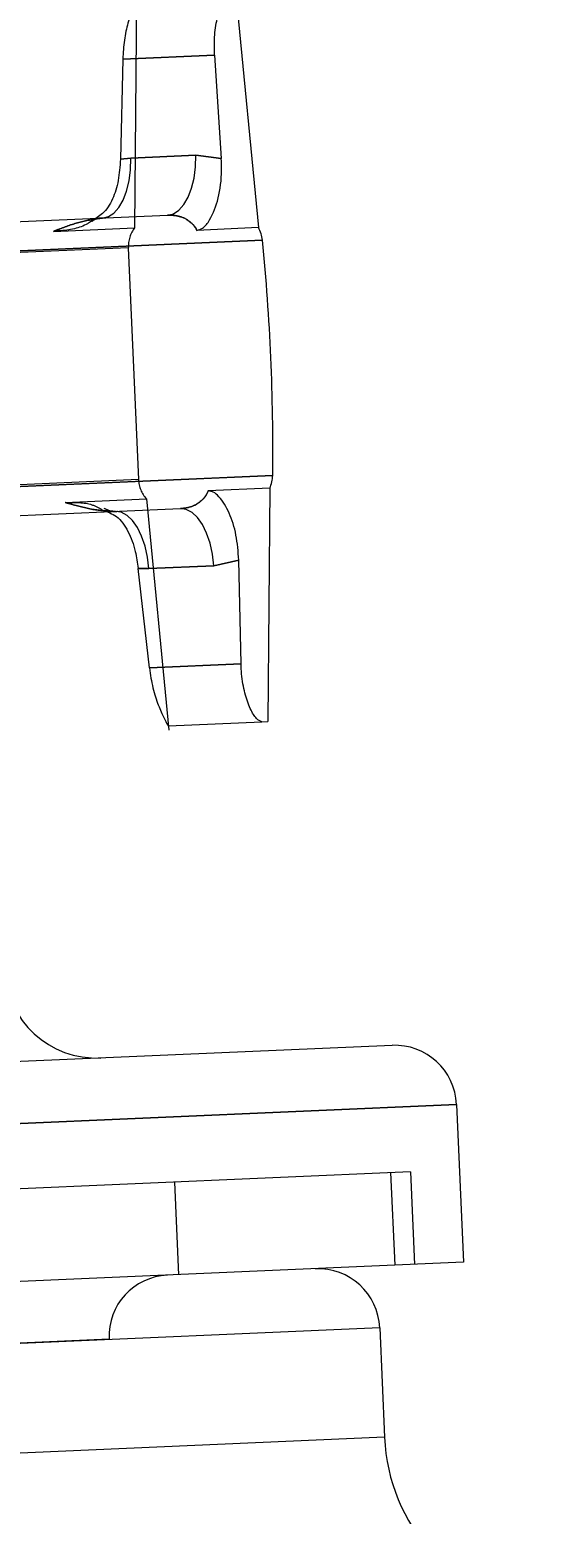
# Model space of a CAD drawing. Header units: millimetres. Extents: x 89051 to 218395, y -330386 to -125649.
# Drawn here: x 90431.13 to 90447.61, y -126582.57 to -126534.56 of the extents above; entities that cross this region are included whole.
import ezdxf

# ---------------------------------------------------------------- set-up
doc = ezdxf.new("R2010")
doc.units = ezdxf.units.MM
doc.header["$LTSCALE"] = 13
doc.linetypes.add('CENTER', pattern=[50.8, 31.75, -6.35, 6.35, -6.35])
doc.linetypes.add('HIDDEN', pattern=[9.525, 6.35, -3.175])
doc.layers.get('0').update_dxf_attribs({"color": 1, "linetype": 'CENTER'})
doc.layers.add('标注、文本', color=3, linetype='Continuous', lineweight=25)
doc.styles.get("Standard").update_dxf_attribs({"font": 'gbenor.shx', "bigfont": 'gbcbig.shx'})
doc.dimstyles.new('1-15', dxfattribs={"dimscale": 20, "dimtxt": 3.5, "dimasz": 2, "dimexe": 1.5, "dimexo": 0.5, "dimgap": 0.5, "dimtad": 1, "dimtoh": 1, "dimdec": 1, "dimdsep": 46, "dimtxsty": 'Standard', "dimcen": 2.5, "dimclrd": 3, "dimclre": 3, "dimclrt": 3, "dimadec": 0, "dimazin": 2, "dimtfac": 1, "dimtdec": 1, "dimtmove": 0, "dimatfit": 2, "dimfxl": 1, "dimarcsym": 0})

# ---------------------------------------------------------------- blocks, each defined once
blk = doc.blocks.new('125506')
at = {"color": 7, "linetype": 'Continuous', "lineweight": 15}
for p, q in [((72067.425, -123500.112), (72068.47, -123505.03)), ((72065.155, -123501.751), (72067.109, -123501.441)), ((72067.109, -123501.441), (72067.507, -123503.643)), ((72065.155, -123501.751), (72065.348, -123503.902)), ((72066.956, -123503.632), (72065.57, -123503.851)), ((72067.507, -123503.643), (72066.956, -123503.632)), ((72065.57, -123503.851), (72065.348, -123503.902)), ((72061.108, -123505.837), (72066.496, -123504.984)), ((72068.47, -123505.03), (72067.161, -123505.238)), ((72069.35, -123510.586), (72068.041, -123510.793)), ((72069.35, -123510.586), (72069.876, -123515.586)), ((72062.049, -123512.101), (72067.487, -123511.24)), ((72068.342, -123512.383), (72068.862, -123512.202)), ((72069.165, -123514.419), (72068.862, -123512.202)), ((72066.729, -123512.623), (72066.956, -123512.603)), ((72066.956, -123512.603), (72068.342, -123512.383)), ((72067.211, -123514.729), (72066.729, -123512.623)), ((72069.165, -123514.419), (72067.211, -123514.729)), ((72067.759, -123515.921), (72069.751, -123515.606)), ((72069.751, -123515.606), (72069.876, -123515.586)), ((72073.331, -123522.221), (72046.696, -123526.439)), ((72074.856, -123523.329), (72075.389, -123526.694)), ((72075.389, -123526.694), (72046.121, -123531.329)), ((72073.757, -123528.302), (72074.127, -123530.633))]:
    blk.add_line(p, q, dxfattribs=at)
at = {"color": 7, "linetype": 'HIDDEN', "lineweight": 0}
for p, q in [((72065.296, -123500.354), (72065.819, -123505.336)), ((72067.109, -123501.441), (72065.155, -123501.751)), ((72065.57, -123503.851), (72066.956, -123503.632)), ((72066.956, -123503.632), (72067.507, -123503.643)), ((72065.348, -123503.902), (72065.57, -123503.851)), ((72068.589, -123505.29), (72058.259, -123506.926)), ((72064.088, -123505.61), (72065.819, -123505.336)), ((72065.734, -123505.78), (72060.006, -123506.687)), ((72065.734, -123505.78), (72066.517, -123510.718)), ((72069.383, -123510.302), (72059.053, -123511.938)), ((72066.517, -123510.718), (72060.788, -123511.626)), ((72065.003, -123511.389), (72066.735, -123511.114)), ((72066.735, -123511.114), (72067.776, -123516.014)), ((72068.862, -123512.202), (72068.342, -123512.383)), ((72066.956, -123512.603), (72066.729, -123512.623)), ((72068.342, -123512.383), (72066.956, -123512.603)), ((72067.211, -123514.729), (72069.165, -123514.419)), ((72045.588, -123527.965), (72074.856, -123523.329)), ((72074.033, -123524.884), (72046.851, -123529.189)), ((72073.611, -123524.95), (72073.924, -123526.926)), ((72074.033, -123524.884), (72074.345, -123526.859)), ((72069.002, -123525.68), (72069.315, -123527.656)), ((72053.938, -123531.424), (72067.983, -123529.199))]:
    blk.add_line(p, q, dxfattribs=at)
at = {"color": 8, "linetype": 'Continuous', "lineweight": 15}
for p, q in [((72060.652, -123506.547), (72068.589, -123505.29)), ((72061.456, -123511.557), (72069.383, -123510.302)), ((72074.856, -123523.329), (72045.588, -123527.965)), ((72073.757, -123528.302), (72048.17, -123532.355)), ((72074.127, -123530.633), (72048.539, -123534.686))]:
    blk.add_line(p, q, dxfattribs=at)
at = {"color": 7, "linetype": 'Continuous', "lineweight": 15, "flags": 128}
for points in [[(72066.496, -123504.984), (72066.617, -123504.941), (72066.725, -123504.852), (72066.818, -123504.72), (72066.892, -123504.551), (72066.944, -123504.35), (72066.973, -123504.124), (72066.977, -123503.882), (72066.956, -123503.632)], [(72065.11, -123505.204), (72065.231, -123505.16), (72065.339, -123505.071), (72065.432, -123504.94), (72065.506, -123504.77), (72065.558, -123504.569), (72065.587, -123504.343), (72065.591, -123504.101), (72065.57, -123503.851)], [(72068.342, -123512.383), (72068.285, -123512.139), (72068.206, -123511.91), (72068.109, -123511.705), (72067.997, -123511.529), (72067.875, -123511.391), (72067.746, -123511.295), (72067.615, -123511.243), (72067.487, -123511.24)], [(72066.956, -123512.603), (72066.899, -123512.359), (72066.82, -123512.13), (72066.723, -123511.924), (72066.612, -123511.749), (72066.489, -123511.611), (72066.36, -123511.514), (72066.229, -123511.463), (72066.101, -123511.459)]]:
    blk.add_lwpolyline(points, dxfattribs=at)
at = {"color": 7, "linetype": 'HIDDEN', "lineweight": 0, "flags": 128}
for points in [[(72066.496, -123504.984), (72066.617, -123504.941), (72066.725, -123504.852), (72066.818, -123504.72), (72066.892, -123504.551), (72066.944, -123504.35), (72066.973, -123504.124), (72066.977, -123503.882), (72066.956, -123503.632)], [(72065.11, -123505.204), (72065.231, -123505.16), (72065.339, -123505.071), (72065.432, -123504.94), (72065.506, -123504.77), (72065.558, -123504.569), (72065.587, -123504.343), (72065.591, -123504.101), (72065.57, -123503.851)], [(72068.342, -123512.383), (72068.285, -123512.139), (72068.206, -123511.91), (72068.109, -123511.705), (72067.997, -123511.529), (72067.875, -123511.391), (72067.746, -123511.295), (72067.615, -123511.243), (72067.487, -123511.24)], [(72066.956, -123512.603), (72066.899, -123512.359), (72066.82, -123512.13), (72066.723, -123511.924), (72066.612, -123511.749), (72066.489, -123511.611), (72066.36, -123511.514), (72066.229, -123511.463), (72066.101, -123511.459)]]:
    blk.add_lwpolyline(points, dxfattribs=at)
at = {"color": 7, "linetype": 'Continuous', "lineweight": 15}
for centre, radius, start, end in [((72067.937, -123505.431), 0.667, 12.1944, 36.9344), ((72024.086, -123514.907), 45.53, 5.8056, 12.1944), ((72068.719, -123510.369), 0.667, 341.0656, 5.8056), ((72066.812, -123521.228), 2, 189, 279), ((72073.539, -123523.537), 1.333, 9, 99), ((72072.44, -123528.511), 1.333, 9, 99), ((72078.077, -123530.008), 4, 189, 267)]:
    blk.add_arc(centre, radius, start, end, dxfattribs=at)
at = {"color": 7, "linetype": 'HIDDEN', "lineweight": 0}
for centre, radius, start, end in [((72066.393, -123505.675), 0.667, 149.357, 189), ((72067.175, -123510.614), 0.667, 189, 228.643), ((72069.284, -123528.993), 1.316, 99, 189)]:
    blk.add_arc(centre, radius, start, end, dxfattribs=at)
at = {"color": 7, "linetype": 'Continuous', "lineweight": 15, "extrusion": (-6.43376e-16, -1.01901e-16, -1)}
blk.add_ellipse((72067.55, -123514.604), major_axis=(2.634, 0.417), ratio=0.5, start_param=1.570796, end_param=1.571747, dxfattribs=at)
at = {"color": 7, "linetype": 'Continuous', "lineweight": 15}
for points, knots in [([(72067.109, -123501.441), (72067.09, -123501.294), (72067.05, -123500.998), (72067.077, -123500.603), (72067.149, -123500.306), (72067.233, -123500.159), (72067.283, -123500.139), (72067.301, -123500.132)], [0, 0, 0, 0, 0.219315, 0.438629, 0.657824, 0.877172, 1, 1, 1, 1]), ([(72065.306, -123500.448), (72065.303, -123500.454), (72065.297, -123500.47), (72065.242, -123500.638), (72065.175, -123500.951), (72065.133, -123501.334), (72065.148, -123501.613), (72065.155, -123501.751)], [0, 0, 0, 0, 0.15553, 0.390958, 0.598532, 0.800532, 1, 1, 1, 1]), ([(72067.161, -123505.238), (72067.202, -123505.221), (72067.307, -123505.178), (72067.449, -123504.922), (72067.56, -123504.506), (72067.565, -123504.021), (72067.52, -123503.727), (72067.507, -123503.643)], [0, 0, 0, 0, 0.0997822, 0.2577358, 0.5631336, 0.8761849, 1, 1, 1, 1]), ([(72065.348, -123503.902), (72065.355, -123504.058), (72065.369, -123504.369), (72065.287, -123504.787), (72065.131, -123505.107), (72064.956, -123505.238), (72064.878, -123505.296)], [0, 0, 0, 0, 0.260672, 0.521157, 0.787349, 1, 1, 1, 1]), ([(72066.496, -123504.984), (72066.582, -123504.977), (72066.747, -123504.964), (72066.974, -123505.046), (72067.103, -123505.155), (72067.153, -123505.227), (72067.161, -123505.238)], [0, 0, 0, 0, 0.33564, 0.650076, 0.94656, 1, 1, 1, 1]), ([(72068.041, -123510.793), (72068.037, -123510.806), (72068.011, -123510.889), (72067.922, -123511.033), (72067.732, -123511.181), (72067.57, -123511.219), (72067.487, -123511.24)], [0, 0, 0, 0, 0.05344, 0.349924, 0.66436, 1, 1, 1, 1]), ([(72068.862, -123512.202), (72068.828, -123512.02), (72068.759, -123511.656), (72068.555, -123511.206), (72068.344, -123510.93), (72068.162, -123510.796), (72068.077, -123510.794), (72068.041, -123510.793)], [0, 0, 0, 0, 0.272264, 0.543354, 0.806307, 0.917665, 1, 1, 1, 1]), ([(72065.831, -123511.46), (72065.937, -123511.486), (72066.17, -123511.544), (72066.427, -123511.84), (72066.622, -123512.22), (72066.697, -123512.503), (72066.729, -123512.623)], [0, 0, 0, 0, 0.231812, 0.512298, 0.79357, 1, 1, 1, 1]), ([(72069.751, -123515.606), (72069.713, -123515.597), (72069.637, -123515.58), (72069.472, -123515.371), (72069.314, -123515.048), (72069.211, -123514.708), (72069.176, -123514.49), (72069.165, -123514.419)], [0, 0, 0, 0, 0.226703, 0.453689, 0.674639, 0.893771, 1, 1, 1, 1]), ([(72067.211, -123514.729), (72067.249, -123514.871), (72067.326, -123515.156), (72067.493, -123515.515), (72067.644, -123515.77), (72067.741, -123515.902), (72067.752, -123515.916), (72067.756, -123515.922)], [0, 0, 0, 0, 0.212122, 0.424388, 0.632518, 0.834235, 1, 1, 1, 1])]:
    blk.add_open_spline(points, degree=3, knots=knots, dxfattribs=at)
at = {"color": 7, "linetype": 'HIDDEN', "lineweight": 0}
for points, knots in [([(72065.11, -123505.204), (72064.962, -123505.242), (72064.651, -123505.323), (72064.323, -123505.489), (72064.132, -123505.587), (72064.088, -123505.61)], [0, 0, 0, 0, 0.4134228, 0.8636555, 1, 1, 1, 1]), ([(72064.088, -123505.61), (72064.132, -123505.587), (72064.323, -123505.489), (72064.651, -123505.323), (72064.962, -123505.242), (72065.11, -123505.204)], [0, 0, 0, 0, 0.1363445, 0.5865772, 1, 1, 1, 1]), ([(72065.152, -123505.2), (72065.135, -123505.202), (72065.072, -123505.209), (72064.974, -123505.222), (72064.892, -123505.304), (72064.889, -123505.307)], [0, 0, 0, 0, 0.274049, 0.970483, 1, 1, 1, 1]), ([(72067.161, -123505.238), (72067.153, -123505.227), (72067.103, -123505.155), (72066.974, -123505.046), (72066.747, -123504.964), (72066.582, -123504.977), (72066.496, -123504.984)], [0, 0, 0, 0, 0.05344, 0.349924, 0.66436, 1, 1, 1, 1]), ([(72064.878, -123505.296), (72064.853, -123505.319), (72064.685, -123505.472), (72064.393, -123505.554), (72064.128, -123505.603), (72064.088, -123505.61)], [0, 0, 0, 0, 0.1294795, 0.8669301, 1, 1, 1, 1]), ([(72067.487, -123511.24), (72067.57, -123511.219), (72067.732, -123511.181), (72067.922, -123511.033), (72068.011, -123510.889), (72068.037, -123510.806), (72068.041, -123510.793)], [0, 0, 0, 0, 0.33564, 0.650076, 0.94656, 1, 1, 1, 1]), ([(72065.003, -123511.389), (72065.205, -123511.363), (72065.511, -123511.324), (72065.75, -123511.426), (72065.831, -123511.46)], [0, 0, 0, 0, 0.662203, 1, 1, 1, 1]), ([(72065.003, -123511.389), (72065.052, -123511.397), (72065.264, -123511.431), (72065.627, -123511.487), (72065.948, -123511.468), (72066.101, -123511.459)], [0, 0, 0, 0, 0.136344, 0.586577, 1, 1, 1, 1]), ([(72066.101, -123511.459), (72065.948, -123511.468), (72065.627, -123511.487), (72065.264, -123511.431), (72065.052, -123511.397), (72065.003, -123511.389)], [0, 0, 0, 0, 0.413423, 0.863656, 1, 1, 1, 1]), ([(72065.846, -123511.416), (72065.905, -123511.435), (72066.039, -123511.479), (72066.105, -123511.46), (72066.142, -123511.45)], [0, 0, 0, 0, 0.437675, 1, 1, 1, 1])]:
    blk.add_open_spline(points, degree=3, knots=knots, dxfattribs=at)
blk = doc.blocks.new('*D515')
at = {"layer": 'Defpoints', "color": 0, "transparency": 16777216}
for p in [(89907.54, -126533.451), (90434.584, -126533.451), (90205.531, -127657.083)]:
    blk.add_point(p, dxfattribs=at)
at = {"layer": '标注、文本', "color": 3, "lineweight": -2, "transparency": 16777216}
for p, q in [((90424.584, -126533.451), (89877.54, -126533.451)), ((89907.54, -127617.083), (89907.54, -126573.451)), ((90195.531, -127657.083), (89877.54, -127657.083))]:
    blk.add_line(p, q, dxfattribs=at)
at = {"layer": '标注、文本', "color": 3, "transparency": 16777216}
for points in [[(89900.873, -126573.451), (89914.206, -126573.451), (89907.54, -126533.451)], [(89900.873, -127617.083), (89914.206, -127617.083), (89907.54, -127657.083)]]:
    blk.add_solid(points, dxfattribs=at)
at = {"layer": '标注、文本', "color": 3, "transparency": 16777216, "insert": (89862.54, -127095.267), "char_height": 70, "attachment_point": 5, "rotation": 90}
blk.add_mtext('1185', dxfattribs=at)

msp = doc.modelspace()

# ---------------------------------------------------------------- block references
at = {"layer": '标注、文本', "xscale": 1.5, "yscale": 1.5, "zscale": 1.5, "rotation": 353.4999999999999}
msp.add_blockref('125506', (4002.465, 69763.297), dxfattribs=at)

# ---------------------------------------------------------------- dimensions: what is measured, and where the dimension line sits
at = {"layer": '标注、文本'}
dim = msp.add_linear_dim(base=(89907.54, -126533.451), p1=(90205.531, -127657.083), p2=(90434.584, -126533.451), angle=90, text='1185', dimstyle='1-15', dxfattribs=at)
dim.commit()
dim.dimension.update_dxf_attribs({"geometry": '*D515', "text_midpoint": (89862.54, -127095.267)})

doc.saveas('drawing.dxf')
